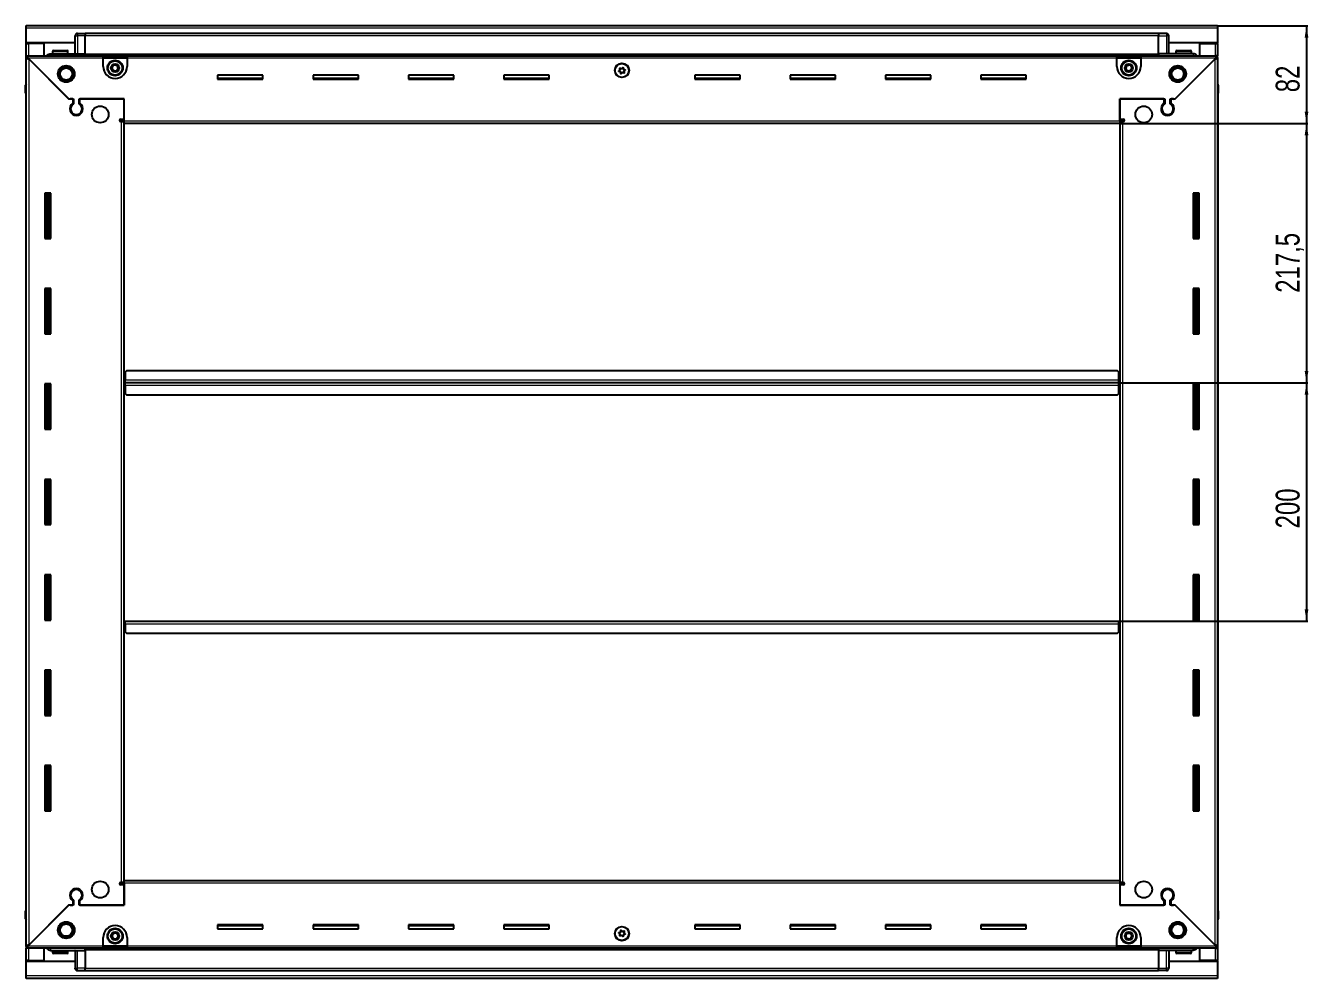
# Model space of a CAD drawing. Header units: millimetres. Extents: x 1415 to 5377, y -788 to 1732.
# Drawn here: x 4301 to 5377, y 777 to 1576 of the extents above; entities that cross this region are included whole.
import ezdxf

# ---------------------------------------------------------------- set-up
doc = ezdxf.new("R2010")
doc.units = ezdxf.units.MM
doc.layers.add('FORMAT', color=7, linetype='Continuous')
doc.styles.add('SLDTEXTSTYLE0', font='TXT', dxfattribs={"width": 0.75})
doc.dimstyles.new('SLDDIMSTYLE0', dxfattribs={"dimtxt": 20, "dimasz": 10, "dimexe": 0, "dimexo": 0.0625, "dimgap": 5, "dimtad": 2, "dimdec": 1, "dimrnd": 1e-09, "dimzin": 12, "dimdsep": 46, "dimtxsty": 'SLDTEXTSTYLE0', "dimsah": 1, "dimcen": 0.09, "dimadec": 0, "dimazin": 3, "dimtfac": 1, "dimtofl": 0, "dimtmove": 0, "dimatfit": 3, "dimfxl": 0, "dimfrac": 2, "dimtolj": 1, "dimtzin": 12, "dimarcsym": 0})

# ---------------------------------------------------------------- blocks, each defined once
blk = doc.blocks.new('_D_6')
at = {"layer": 'FORMAT'}
for p, q in [((5300.9, 1575.8), (5376.4, 1575.8)), ((5375.4, 1575.8), (5375.4, 1493.8)), ((5218.9, 1493.8), (5376.4, 1493.8))]:
    blk.add_line(p, q, dxfattribs=at)
for points in [[(5375.4, 1575.8), (5373.9, 1565.8), (5377, 1565.8)], [(5375.4, 1493.8), (5377, 1503.8), (5373.9, 1503.8)]]:
    blk.add_solid(points, dxfattribs=at)
at = {"layer": 'FORMAT', "insert": (5349.6, 1520), "char_height": 20, "attachment_point": 1, "rotation": 90, "style": 'SLDTEXTSTYLE0'}
blk.add_mtext('82', dxfattribs=at)
blk = doc.blocks.new('_D_7')
at = {"layer": 'FORMAT'}
for p, q in [((5217.9, 1276.3), (5376.4, 1276.3)), ((5375.4, 1276.3), (5375.4, 1076.3)), ((5217.9, 1076.3), (5376.4, 1076.3))]:
    blk.add_line(p, q, dxfattribs=at)
for points in [[(5375.4, 1276.3), (5373.9, 1266.3), (5377, 1266.3)], [(5375.4, 1076.3), (5377, 1086.3), (5373.9, 1086.3)]]:
    blk.add_solid(points, dxfattribs=at)
at = {"layer": 'FORMAT', "insert": (5349.6, 1154.2), "char_height": 20, "attachment_point": 1, "rotation": 90, "style": 'SLDTEXTSTYLE0'}
blk.add_mtext('200', dxfattribs=at)
blk = doc.blocks.new('_D_8')
at = {"layer": 'FORMAT'}
for p, q in [((5218.9, 1493.8), (5376.4, 1493.8)), ((5375.4, 1493.8), (5375.4, 1276.3)), ((5217.9, 1276.3), (5376.4, 1276.3))]:
    blk.add_line(p, q, dxfattribs=at)
for points in [[(5375.4, 1493.8), (5373.9, 1483.8), (5377, 1483.8)], [(5375.4, 1276.3), (5377, 1286.3), (5373.9, 1286.3)]]:
    blk.add_solid(points, dxfattribs=at)
at = {"layer": 'FORMAT', "insert": (5349.6, 1351.8), "char_height": 20, "attachment_point": 1, "rotation": 90, "style": 'SLDTEXTSTYLE0'}
blk.add_mtext('217,5', dxfattribs=at)

msp = doc.modelspace()

# ---------------------------------------------------------------- linework, layer by layer
at = {"color": 7, "linetype": 'Continuous', "lineweight": 25}
for p, q in [((4301.93, 1573.72), (4301.93, 1575.82)), ((4301.93, 1575.82), (5300.93, 1575.82)), ((4301.93, 1561.32), (4301.93, 1573.72)), ((5300.93, 1575.82), (5300.93, 1573.72)), ((5300.93, 1573.72), (5300.93, 1561.32)), ((4342.93, 1561.32), (4301.93, 1561.32)), ((4301.93, 1560.82), (4301.93, 1561.32)), ((4301.93, 1560.82), (4304.03, 1560.82)), ((4301.93, 1550.57), (4301.93, 1560.82)), ((4303.43, 1560.82), (4303.43, 1561.32)), ((4316.93, 1560.82), (4304.03, 1560.82)), ((4316.93, 1550.57), (4316.93, 1560.82)), ((4342.93, 1552.32), (4342.93, 1567.32)), ((4343.61, 1568.82), (4343.61, 1568.82)), ((4344.93, 1569.32), (4351.43, 1569.32)), ((4344.93, 1569.32), (4351.43, 1569.32)), ((4351.43, 1569.32), (4351.43, 1569.32)), ((4351.43, 1569.32), (4351.43, 1569.32)), ((4351.43, 1569.32), (4351.43, 1567.32)), ((5251.43, 1569.17), (4351.43, 1569.17)), ((4351.43, 1552.32), (4351.43, 1567.32)), ((5251.43, 1569.32), (5251.43, 1569.32)), ((5257.93, 1569.32), (5251.43, 1569.32)), ((5257.93, 1569.32), (5251.43, 1569.32)), ((5251.43, 1569.32), (5251.43, 1567.32)), ((5251.43, 1552.32), (5251.43, 1567.32)), ((5259.93, 1567.32), (5259.93, 1567.32)), ((5259.93, 1552.32), (5259.93, 1567.32)), ((5300.93, 1561.32), (5259.93, 1561.32)), ((5285.93, 1550.57), (5285.93, 1560.82)), ((5285.93, 1560.82), (5298.83, 1560.82)), ((5298.83, 1560.82), (5300.93, 1560.82)), ((5299.43, 1560.82), (5299.43, 1561.32)), ((5300.93, 1560.82), (5300.93, 1561.32)), ((5300.93, 1560.82), (5300.93, 1550.57)), ((4301.93, 1549.07), (4301.93, 1550.57)), ((4301.93, 1550.57), (4302.93, 1550.57)), ((4301.93, 1548.57), (4301.93, 1549.07)), ((4301.93, 1549.07), (4302.93, 1549.07)), ((4302.93, 1550.57), (4366.43, 1550.57)), ((4302.93, 1549.07), (4302.93, 1550.57)), ((4322.43, 1552.32), (4351.43, 1552.32)), ((4323.93, 1554.22), (4323.93, 1552.32)), ((4324.73, 1555.02), (4336.13, 1555.02)), ((4336.93, 1552.32), (4336.93, 1554.22)), ((4351.36, 1550.57), (4351.43, 1552.29)), ((4351.43, 1552.32), (4351.43, 1551.82)), ((4351.43, 1551.17), (5251.43, 1551.17)), ((4366.43, 1548.47), (4366.43, 1550.57)), ((4366.43, 1550.57), (4386.43, 1550.57)), ((4366.43, 1549.07), (4386.43, 1549.07)), ((4386.43, 1550.57), (4386.43, 1548.47)), ((4386.43, 1550.57), (5216.43, 1550.57)), ((5216.43, 1548.47), (5216.43, 1550.57)), ((5216.43, 1550.57), (5236.43, 1550.57)), ((5216.43, 1549.07), (5236.43, 1549.07)), ((5236.43, 1550.57), (5236.43, 1548.47)), ((5236.43, 1550.57), (5299.93, 1550.57)), ((5280.43, 1552.32), (5251.43, 1552.32)), ((5251.43, 1552.32), (5251.43, 1551.82)), ((5251.43, 1552.29), (5251.51, 1550.57)), ((5265.93, 1554.22), (5265.93, 1552.32)), ((5266.73, 1555.02), (5278.13, 1555.02)), ((5278.93, 1552.32), (5278.93, 1554.22)), ((5299.93, 1549.07), (5299.93, 1550.57)), ((5299.93, 1550.57), (5300.93, 1550.57)), ((5299.93, 1549.07), (5300.93, 1549.07)), ((5300.93, 1549.07), (5300.93, 1550.57)), ((5300.93, 1549.07), (5300.93, 1548.57)), ((4301.93, 804.07), (4301.93, 1548.57)), ((4303.43, 1548.57), (4301.93, 1548.57)), ((4303.53, 1548.47), (4337.43, 1514.57)), ((4338.13, 1513.87), (4304.03, 1547.97)), ((4366.43, 1541.57), (4366.43, 1548.47)), ((4386.43, 1548.47), (4386.43, 1541.57)), ((5216.43, 1541.57), (5216.43, 1548.47)), ((5236.43, 1548.47), (5236.43, 1541.57)), ((5298.83, 1547.97), (5264.73, 1513.87)), ((5265.43, 1514.57), (5299.33, 1548.47)), ((5299.43, 1548.57), (5300.93, 1548.57)), ((5300.93, 1548.57), (5300.93, 804.07)), ((4500.43, 1534.32), (4462.43, 1534.32)), ((4462.43, 1534.32), (4462.43, 1530.82)), ((4500.43, 1531.57), (4462.43, 1531.57)), ((4462.43, 1530.82), (4500.43, 1530.82)), ((4500.43, 1530.82), (4500.43, 1534.32)), ((4580.43, 1534.32), (4542.43, 1534.32)), ((4542.43, 1534.32), (4542.43, 1530.82)), ((4580.43, 1531.57), (4542.43, 1531.57)), ((4542.43, 1530.82), (4580.43, 1530.82)), ((4580.43, 1530.82), (4580.43, 1534.32)), ((4660.43, 1534.32), (4622.43, 1534.32)), ((4622.43, 1534.32), (4622.43, 1530.82)), ((4660.43, 1531.57), (4622.43, 1531.57)), ((4622.43, 1530.82), (4660.43, 1530.82)), ((4660.43, 1530.82), (4660.43, 1534.32)), ((4740.43, 1534.32), (4702.43, 1534.32)), ((4702.43, 1534.32), (4702.43, 1530.82)), ((4740.43, 1531.57), (4702.43, 1531.57)), ((4702.43, 1530.82), (4740.43, 1530.82)), ((4740.43, 1530.82), (4740.43, 1534.32)), ((4900.43, 1534.32), (4862.43, 1534.32)), ((4862.43, 1534.32), (4862.43, 1530.82)), ((4900.43, 1531.57), (4862.43, 1531.57)), ((4862.43, 1530.82), (4900.43, 1530.82)), ((4900.43, 1530.82), (4900.43, 1534.32)), ((4980.43, 1534.32), (4942.43, 1534.32)), ((4942.43, 1534.32), (4942.43, 1530.82)), ((4980.43, 1531.57), (4942.43, 1531.57)), ((4942.43, 1530.82), (4980.43, 1530.82)), ((4980.43, 1530.82), (4980.43, 1534.32)), ((5060.43, 1534.32), (5022.43, 1534.32)), ((5022.43, 1534.32), (5022.43, 1530.82)), ((5060.43, 1531.57), (5022.43, 1531.57)), ((5022.43, 1530.82), (5060.43, 1530.82)), ((5060.43, 1530.82), (5060.43, 1534.32)), ((5140.43, 1534.32), (5102.43, 1534.32)), ((5102.43, 1534.32), (5102.43, 1530.82)), ((5140.43, 1531.57), (5102.43, 1531.57)), ((5102.43, 1530.82), (5140.43, 1530.82)), ((5140.43, 1530.82), (5140.43, 1534.32)), ((4301.43, 1525.82), (4301.43, 1519.32)), ((4301.43, 1519.32), (4301.43, 1525.82)), ((4301.43, 1519.32), (4301.43, 1519.32)), ((4301.93, 1519.32), (4301.43, 1519.32)), ((4301.58, 1519.32), (4301.58, 833.32)), ((5300.93, 1527.15), (5300.93, 1527.15)), ((5300.93, 1519.32), (5301.43, 1519.32)), ((5301.28, 833.32), (5301.28, 1519.32)), ((5301.43, 1525.82), (5301.43, 1519.32)), ((5301.43, 1519.32), (5301.43, 1525.82)), ((5301.43, 1519.32), (5301.43, 1519.32)), ((5301.43, 1519.32), (5301.43, 1519.32)), ((4337.43, 1514.57), (4341.63, 1514.57)), ((4338.83, 1514.57), (4338.13, 1513.87)), ((4340.93, 1514.57), (4338.83, 1514.57)), ((4340.93, 1514.57), (4340.93, 1510.68)), ((4341.63, 1514.57), (4341.63, 1510.29)), ((4346.23, 1514.57), (4383.93, 1514.57)), ((4346.23, 1510.29), (4346.23, 1514.57)), ((4346.93, 1510.68), (4346.93, 1514.57)), ((4383.93, 1514.57), (4346.93, 1514.57)), ((4383.93, 1497.32), (4383.93, 1514.57)), ((4383.93, 1495.92), (4383.93, 1514.57)), ((5218.93, 1514.57), (5218.93, 1497.32)), ((5255.93, 1514.57), (5218.93, 1514.57)), ((5218.93, 1514.57), (5256.63, 1514.57)), ((5218.93, 1495.92), (5218.93, 1514.57)), ((5255.93, 1514.57), (5255.93, 1510.68)), ((5256.63, 1514.57), (5256.63, 1510.29)), ((5261.23, 1514.57), (5265.43, 1514.57)), ((5261.23, 1510.29), (5261.23, 1514.57)), ((5264.03, 1514.57), (5261.93, 1514.57)), ((5261.93, 1510.68), (5261.93, 1514.57)), ((5264.73, 1513.87), (5264.03, 1514.57)), ((4341.93, 1501.71), (4341.93, 1500.95)), ((4381.08, 1497.32), (4383.93, 1497.32)), ((4381.83, 1495.32), (4381.08, 1495.32)), ((4381.83, 1495.32), (4383.93, 1495.32)), ((4383.93, 1496.32), (4381.93, 1496.32)), ((4381.93, 1496.32), (4381.93, 1495.32)), ((4383.93, 1493.82), (4383.93, 1495.92)), ((5218.93, 1497.32), (5221.78, 1497.32)), ((5220.93, 1496.32), (5218.93, 1496.32)), ((5218.93, 1495.92), (5218.93, 1493.82)), ((5218.93, 1495.32), (5221.03, 1495.32)), ((5220.93, 1495.32), (5220.93, 1496.32)), ((5221.78, 1495.32), (5221.03, 1495.32)), ((5260.93, 1501.71), (5260.93, 1500.95)), ((4383.93, 858.82), (4383.93, 1493.82)), ((5218.93, 1493.82), (4383.93, 1493.82)), ((5218.93, 1493.82), (5218.93, 858.82)), ((4322.43, 1435.32), (4317.43, 1435.32)), ((4317.43, 1435.32), (4317.43, 1397.32)), ((4319.58, 1397.32), (4319.58, 1435.32)), ((4321.37, 1397.32), (4321.37, 1435.32)), ((4321.41, 1397.32), (4321.41, 1435.32)), ((4322.43, 1397.32), (4322.43, 1435.32)), ((5280.43, 1435.32), (5280.43, 1397.32)), ((5285.43, 1435.32), (5280.43, 1435.32)), ((5281.45, 1435.32), (5281.45, 1397.32)), ((5281.49, 1435.32), (5281.49, 1397.32)), ((5283.28, 1435.32), (5283.28, 1397.32)), ((5285.43, 1397.32), (5285.43, 1435.32)), ((4317.43, 1397.32), (4322.43, 1397.32)), ((5280.43, 1397.32), (5285.43, 1397.32)), ((4322.43, 1355.32), (4317.43, 1355.32)), ((4317.43, 1355.32), (4317.43, 1317.32)), ((4319.58, 1317.32), (4319.58, 1355.32)), ((4321.37, 1317.32), (4321.37, 1355.32)), ((4321.41, 1317.32), (4321.41, 1355.32)), ((4322.43, 1317.32), (4322.43, 1355.32)), ((5280.43, 1355.32), (5280.43, 1317.32)), ((5285.43, 1355.32), (5280.43, 1355.32)), ((5281.45, 1355.32), (5281.45, 1317.32)), ((5281.49, 1355.32), (5281.49, 1317.32)), ((5283.28, 1355.32), (5283.28, 1317.32)), ((5285.43, 1317.32), (5285.43, 1355.32)), ((4317.43, 1317.32), (4322.43, 1317.32)), ((5280.43, 1317.32), (5285.43, 1317.32)), ((4385.93, 1286.32), (4384.93, 1285.32)), ((4384.93, 1285.32), (4384.93, 1278.42)), ((5216.93, 1286.32), (4385.93, 1286.32)), ((5217.93, 1285.32), (5216.93, 1286.32)), ((5217.93, 1278.42), (5217.93, 1285.32)), ((4322.43, 1275.32), (4317.43, 1275.32)), ((4317.43, 1275.32), (4317.43, 1237.32)), ((4319.58, 1237.32), (4319.58, 1275.32)), ((4321.37, 1237.32), (4321.37, 1275.32)), ((4321.41, 1237.32), (4321.41, 1275.32)), ((4322.43, 1237.32), (4322.43, 1275.32)), ((4384.68, 1276.32), (4383.93, 1276.32)), ((4384.93, 1279.17), (4384.68, 1279.17)), ((4384.68, 1279.17), (4384.68, 1276.32)), ((4384.68, 1276.32), (4384.68, 1273.47)), ((4384.68, 1273.47), (4384.93, 1273.47)), ((4384.93, 1276.32), (4384.93, 1278.42)), ((4384.93, 1274.22), (4384.93, 1276.32)), ((5217.93, 1276.32), (4384.93, 1276.32)), ((4384.93, 1274.22), (4384.93, 1267.32)), ((5218.18, 1279.17), (5217.93, 1279.17)), ((5217.93, 1278.42), (5217.93, 1276.32)), ((5217.93, 1276.32), (5217.93, 1274.22)), ((5217.93, 1267.32), (5217.93, 1274.22)), ((5217.93, 1273.47), (5218.18, 1273.47)), ((5218.18, 1276.32), (5218.18, 1279.17)), ((5218.18, 1273.47), (5218.18, 1276.32)), ((5218.93, 1276.32), (5218.18, 1276.32)), ((5280.43, 1275.32), (5280.43, 1237.32)), ((5285.43, 1275.32), (5280.43, 1275.32)), ((5281.45, 1275.32), (5281.45, 1237.32)), ((5281.49, 1275.32), (5281.49, 1237.32)), ((5283.28, 1275.32), (5283.28, 1237.32)), ((5285.43, 1237.32), (5285.43, 1275.32)), ((4384.93, 1267.32), (4385.93, 1266.32)), ((4385.93, 1266.32), (5216.93, 1266.32)), ((5216.93, 1266.32), (5217.93, 1267.32)), ((4317.43, 1237.32), (4322.43, 1237.32)), ((5280.43, 1237.32), (5285.43, 1237.32)), ((4322.43, 1195.32), (4317.43, 1195.32)), ((4317.43, 1195.32), (4317.43, 1157.32)), ((4319.58, 1157.32), (4319.58, 1195.32)), ((4321.37, 1157.32), (4321.37, 1195.32)), ((4321.41, 1157.32), (4321.41, 1195.32)), ((4322.43, 1157.32), (4322.43, 1195.32)), ((5280.43, 1195.32), (5280.43, 1157.32)), ((5285.43, 1195.32), (5280.43, 1195.32)), ((5281.45, 1195.32), (5281.45, 1157.32)), ((5281.49, 1195.32), (5281.49, 1157.32)), ((5283.28, 1195.32), (5283.28, 1157.32)), ((5285.43, 1157.32), (5285.43, 1195.32)), ((4317.43, 1157.32), (4322.43, 1157.32)), ((5280.43, 1157.32), (5285.43, 1157.32)), ((4322.43, 1115.32), (4317.43, 1115.32)), ((4317.43, 1115.32), (4317.43, 1077.32)), ((4319.58, 1077.32), (4319.58, 1115.32)), ((4321.37, 1077.32), (4321.37, 1115.32)), ((4321.41, 1077.32), (4321.41, 1115.32)), ((4322.43, 1077.32), (4322.43, 1115.32)), ((5280.43, 1115.32), (5280.43, 1077.32)), ((5285.43, 1115.32), (5280.43, 1115.32)), ((5281.45, 1115.32), (5281.45, 1077.32)), ((5281.49, 1115.32), (5281.49, 1077.32)), ((5283.28, 1115.32), (5283.28, 1077.32)), ((5285.43, 1077.32), (5285.43, 1115.32)), ((4317.43, 1077.32), (4322.43, 1077.32)), ((4383.93, 1076.32), (4384.68, 1076.32)), ((4384.68, 1076.32), (4384.68, 1073.47)), ((4384.93, 1074.22), (4384.93, 1076.32)), ((4384.93, 1076.32), (5217.93, 1076.32)), ((5217.93, 1076.32), (5217.93, 1074.22)), ((5218.18, 1073.47), (5218.18, 1076.32)), ((5218.18, 1076.32), (5218.93, 1076.32)), ((5280.43, 1077.32), (5285.43, 1077.32)), ((4384.68, 1073.47), (4384.93, 1073.47)), ((4384.93, 1074.22), (4384.93, 1067.32)), ((4384.93, 1067.32), (4385.93, 1066.32)), ((4385.93, 1066.32), (5216.93, 1066.32)), ((5216.93, 1066.32), (5217.93, 1067.32)), ((5217.93, 1067.32), (5217.93, 1074.22)), ((5217.93, 1073.47), (5218.18, 1073.47)), ((4322.43, 1035.32), (4317.43, 1035.32)), ((4317.43, 1035.32), (4317.43, 997.32)), ((4319.58, 997.32), (4319.58, 1035.32)), ((4321.37, 997.32), (4321.37, 1035.32)), ((4321.41, 997.32), (4321.41, 1035.32)), ((4322.43, 997.32), (4322.43, 1035.32)), ((5280.43, 1035.32), (5280.43, 997.32)), ((5285.43, 1035.32), (5280.43, 1035.32)), ((5281.45, 1035.32), (5281.45, 997.32)), ((5281.49, 1035.32), (5281.49, 997.32)), ((5283.28, 1035.32), (5283.28, 997.32)), ((5285.43, 997.32), (5285.43, 1035.32)), ((4317.43, 997.32), (4322.43, 997.32)), ((5280.43, 997.32), (5285.43, 997.32)), ((4322.43, 955.32), (4317.43, 955.32)), ((4317.43, 955.32), (4317.43, 917.32)), ((4319.58, 917.32), (4319.58, 955.32)), ((4321.37, 917.32), (4321.37, 955.32)), ((4321.41, 917.32), (4321.41, 955.32)), ((4322.43, 917.32), (4322.43, 955.32)), ((5280.43, 955.32), (5280.43, 917.32)), ((5285.43, 955.32), (5280.43, 955.32)), ((5281.45, 955.32), (5281.45, 917.32)), ((5281.49, 955.32), (5281.49, 917.32)), ((5283.28, 955.32), (5283.28, 917.32)), ((5285.43, 917.32), (5285.43, 955.32)), ((4317.43, 917.32), (4322.43, 917.32)), ((5280.43, 917.32), (5285.43, 917.32)), ((4341.93, 851.7), (4341.93, 850.94)), ((4381.08, 857.32), (4381.83, 857.32)), ((4383.93, 855.32), (4381.08, 855.32)), ((4383.93, 857.32), (4381.83, 857.32)), ((4381.93, 857.32), (4381.93, 856.32)), ((4381.93, 856.32), (4383.93, 856.32)), ((4383.93, 856.72), (4383.93, 858.82)), ((4383.93, 858.82), (5218.93, 858.82)), ((4383.93, 856.72), (4383.93, 838.07)), ((4383.93, 838.07), (4383.93, 855.32)), ((5218.93, 858.82), (5218.93, 856.72)), ((5221.03, 857.32), (5218.93, 857.32)), ((5218.93, 856.72), (5218.93, 838.07)), ((5218.93, 856.32), (5220.93, 856.32)), ((5218.93, 855.32), (5218.93, 838.07)), ((5221.78, 855.32), (5218.93, 855.32)), ((5220.93, 856.32), (5220.93, 857.32)), ((5221.03, 857.32), (5221.78, 857.32)), ((5260.93, 851.7), (5260.93, 850.94)), ((4340.93, 841.96), (4340.93, 838.07)), ((4341.63, 842.36), (4341.63, 838.07)), ((4346.23, 838.07), (4346.23, 842.36)), ((4346.93, 838.07), (4346.93, 841.96)), ((5255.93, 841.96), (5255.93, 838.07)), ((5256.63, 842.36), (5256.63, 838.07)), ((5261.23, 838.07), (5261.23, 842.36)), ((5261.93, 838.07), (5261.93, 841.96)), ((4301.43, 826.82), (4301.43, 833.32)), ((4301.43, 833.32), (4301.43, 833.32)), ((4301.43, 833.32), (4301.43, 833.32)), ((4301.43, 833.32), (4301.43, 826.82)), ((4301.93, 833.32), (4301.43, 833.32)), ((4337.43, 838.07), (4303.53, 804.17)), ((4304.03, 804.67), (4338.13, 838.77)), ((4341.63, 838.07), (4337.43, 838.07)), ((4338.13, 838.77), (4338.83, 838.07)), ((4338.83, 838.07), (4340.93, 838.07)), ((4383.93, 838.07), (4346.23, 838.07)), ((4346.93, 838.07), (4383.93, 838.07)), ((5218.93, 838.07), (5255.93, 838.07)), ((5256.63, 838.07), (5218.93, 838.07)), ((5265.43, 838.07), (5261.23, 838.07)), ((5261.93, 838.07), (5264.03, 838.07)), ((5264.03, 838.07), (5264.73, 838.77)), ((5264.73, 838.77), (5298.83, 804.67)), ((5299.33, 804.17), (5265.43, 838.07)), ((5300.93, 833.32), (5301.43, 833.32)), ((5301.43, 833.32), (5301.43, 833.32)), ((5301.43, 826.82), (5301.43, 833.32)), ((5301.43, 833.32), (5301.43, 826.82)), ((4301.93, 825.5), (4301.93, 825.5)), ((4500.43, 821.82), (4462.43, 821.82)), ((4462.43, 821.82), (4462.43, 818.32)), ((4462.43, 821.07), (4500.43, 821.07)), ((4462.43, 818.32), (4500.43, 818.32)), ((4500.43, 818.32), (4500.43, 821.82)), ((4580.43, 821.82), (4542.43, 821.82)), ((4542.43, 821.82), (4542.43, 818.32)), ((4542.43, 821.07), (4580.43, 821.07)), ((4542.43, 818.32), (4580.43, 818.32)), ((4580.43, 818.32), (4580.43, 821.82)), ((4660.43, 821.82), (4622.43, 821.82)), ((4622.43, 821.82), (4622.43, 818.32)), ((4622.43, 821.07), (4660.43, 821.07)), ((4622.43, 818.32), (4660.43, 818.32)), ((4660.43, 818.32), (4660.43, 821.82)), ((4740.43, 821.82), (4702.43, 821.82)), ((4702.43, 821.82), (4702.43, 818.32)), ((4702.43, 821.07), (4740.43, 821.07)), ((4702.43, 818.32), (4740.43, 818.32)), ((4740.43, 818.32), (4740.43, 821.82)), ((4900.43, 821.82), (4862.43, 821.82)), ((4862.43, 821.82), (4862.43, 818.32)), ((4862.43, 821.07), (4900.43, 821.07)), ((4862.43, 818.32), (4900.43, 818.32)), ((4900.43, 818.32), (4900.43, 821.82)), ((4980.43, 821.82), (4942.43, 821.82)), ((4942.43, 821.82), (4942.43, 818.32)), ((4942.43, 821.07), (4980.43, 821.07)), ((4942.43, 818.32), (4980.43, 818.32)), ((4980.43, 818.32), (4980.43, 821.82)), ((5060.43, 821.82), (5022.43, 821.82)), ((5022.43, 821.82), (5022.43, 818.32)), ((5022.43, 821.07), (5060.43, 821.07)), ((5022.43, 818.32), (5060.43, 818.32)), ((5060.43, 818.32), (5060.43, 821.82)), ((5140.43, 821.82), (5102.43, 821.82)), ((5102.43, 821.82), (5102.43, 818.32)), ((5102.43, 821.07), (5140.43, 821.07)), ((5102.43, 818.32), (5140.43, 818.32)), ((5140.43, 818.32), (5140.43, 821.82)), ((4366.43, 804.17), (4366.43, 811.07)), ((4386.43, 811.07), (4386.43, 804.17)), ((5216.43, 804.17), (5216.43, 811.07)), ((5236.43, 811.07), (5236.43, 804.17)), ((4301.93, 803.57), (4301.93, 804.07)), ((4303.43, 804.07), (4301.93, 804.07)), ((4301.93, 803.57), (4301.93, 802.07)), ((4302.93, 803.57), (4301.93, 803.57)), ((4301.93, 791.82), (4301.93, 802.07)), ((4302.93, 802.07), (4301.93, 802.07)), ((4302.93, 803.57), (4302.93, 802.07)), ((4366.43, 802.07), (4302.93, 802.07)), ((4316.93, 791.82), (4316.93, 802.07)), ((4322.43, 800.32), (4351.43, 800.32)), ((4323.93, 800.32), (4323.93, 798.42)), ((4328.51, 797.62), (4324.73, 797.62)), ((4336.13, 797.62), (4328.51, 797.62)), ((4336.93, 798.42), (4336.93, 800.32)), ((4342.93, 800.32), (4342.93, 785.32)), ((4351.43, 800.36), (4351.36, 802.07)), ((5251.43, 801.47), (4351.43, 801.47)), ((4351.43, 800.32), (4351.43, 800.82)), ((4351.43, 800.32), (4351.43, 785.32)), ((4366.43, 802.07), (4366.43, 804.17)), ((4386.43, 803.57), (4366.43, 803.57)), ((4386.43, 802.07), (4366.43, 802.07)), ((4386.43, 804.17), (4386.43, 802.07)), ((5216.43, 802.07), (4386.43, 802.07)), ((5216.43, 802.07), (5216.43, 804.17)), ((5236.43, 803.57), (5216.43, 803.57)), ((5236.43, 802.07), (5216.43, 802.07)), ((5236.43, 804.17), (5236.43, 802.07)), ((5299.93, 802.07), (5236.43, 802.07)), ((5251.51, 802.07), (5251.43, 800.36)), ((5251.43, 800.32), (5251.43, 800.82)), ((5280.43, 800.32), (5251.43, 800.32)), ((5251.43, 800.32), (5251.43, 785.32)), ((5259.93, 800.32), (5259.93, 785.32)), ((5265.93, 800.32), (5265.93, 798.42)), ((5273.72, 797.62), (5266.73, 797.62)), ((5278.13, 797.62), (5273.72, 797.62)), ((5278.93, 798.42), (5278.93, 800.32)), ((5285.93, 791.82), (5285.93, 802.07)), ((5299.43, 804.07), (5300.93, 804.07)), ((5299.93, 803.57), (5299.93, 802.07)), ((5300.93, 803.57), (5299.93, 803.57)), ((5300.93, 802.07), (5299.93, 802.07)), ((5300.93, 804.07), (5300.93, 803.57)), ((5300.93, 803.57), (5300.93, 802.07)), ((5300.93, 802.07), (5300.93, 791.82)), ((4304.03, 791.82), (4301.93, 791.82)), ((4301.93, 791.32), (4301.93, 791.82)), ((4301.93, 778.92), (4301.93, 791.32)), ((4301.93, 791.32), (4342.93, 791.32)), ((4303.43, 791.32), (4303.43, 791.82)), ((4304.03, 791.82), (4316.93, 791.82)), ((4342.93, 785.32), (4342.93, 785.32)), ((4351.43, 783.32), (4351.43, 785.32)), ((5251.43, 783.32), (5251.43, 785.32)), ((5259.93, 791.32), (5300.93, 791.32)), ((5298.83, 791.82), (5285.93, 791.82)), ((5300.93, 791.82), (5298.83, 791.82)), ((5299.43, 791.32), (5299.43, 791.82)), ((5300.93, 791.32), (5300.93, 791.82)), ((5300.93, 791.32), (5300.93, 778.92)), ((4301.93, 776.82), (4301.93, 778.92)), ((5300.93, 776.82), (4301.93, 776.82)), ((4344.93, 783.32), (4351.43, 783.32)), ((4344.93, 783.32), (4351.43, 783.32)), ((4351.43, 783.47), (5251.43, 783.47)), ((4351.43, 783.32), (4351.43, 783.32)), ((5257.93, 783.32), (5251.43, 783.32)), ((5251.43, 783.32), (5251.43, 783.32)), ((5251.43, 783.32), (5251.43, 783.32)), ((5257.93, 783.32), (5251.43, 783.32)), ((5259.25, 783.82), (5259.25, 783.82)), ((5300.93, 778.92), (5300.93, 776.82))]:
    msp.add_line(p, q, dxfattribs=at)
at = {"color": 8, "linetype": 'Continuous', "lineweight": 18}
for p, q in [((5300.93, 1573.72), (4301.93, 1573.72)), ((4304.03, 1560.82), (4304.03, 1561.32)), ((4304.03, 1550.57), (4304.03, 1560.82)), ((4342.93, 1567.32), (4344.93, 1567.32)), ((4344.93, 1569.32), (4344.93, 1567.32)), ((4344.93, 1567.32), (4344.93, 1552.32)), ((4351.43, 1567.32), (4344.93, 1567.32)), ((5251.43, 1567.17), (4351.43, 1567.17)), ((5251.43, 1567.32), (5257.93, 1567.32)), ((5257.93, 1569.32), (5257.93, 1567.32)), ((5259.93, 1567.32), (5257.93, 1567.32)), ((5257.93, 1567.32), (5257.93, 1552.32)), ((5298.83, 1561.32), (5298.83, 1560.82)), ((5298.83, 1560.82), (5298.83, 1550.57)), ((4323.93, 1554.22), (4336.93, 1554.22)), ((5251.43, 1551.82), (4351.43, 1551.82)), ((5251.43, 1550.59), (4351.43, 1550.59)), ((5265.93, 1554.22), (5278.93, 1554.22)), ((4366.43, 1548.47), (4303.53, 1548.47)), ((4304.03, 1547.97), (4304.03, 804.67)), ((4366.43, 1548.47), (4386.43, 1548.47)), ((5216.43, 1548.47), (4386.43, 1548.47)), ((5216.43, 1548.47), (5236.43, 1548.47)), ((5299.33, 1548.47), (5236.43, 1548.47)), ((5298.83, 804.67), (5298.83, 1547.97)), ((4301.93, 1525.82), (4301.43, 1525.82)), ((5300.93, 1525.82), (5301.43, 1525.82)), ((4381.83, 857.32), (4381.83, 1495.32)), ((4383.93, 1495.92), (5218.93, 1495.92)), ((5221.03, 1495.32), (5221.03, 857.32)), ((4318.93, 1435.32), (4318.93, 1397.32)), ((4320.17, 1435.32), (4320.17, 1397.32)), ((5282.69, 1397.32), (5282.69, 1435.32)), ((5283.93, 1397.32), (5283.93, 1435.32)), ((4318.93, 1355.32), (4318.93, 1317.32)), ((4320.17, 1355.32), (4320.17, 1317.32)), ((5282.69, 1317.32), (5282.69, 1355.32)), ((5283.93, 1317.32), (5283.93, 1355.32)), ((4318.93, 1275.32), (4318.93, 1237.32)), ((4320.17, 1275.32), (4320.17, 1237.32)), ((5217.93, 1278.42), (4384.93, 1278.42)), ((4384.93, 1274.22), (5217.93, 1274.22)), ((5282.69, 1237.32), (5282.69, 1275.32)), ((5283.93, 1237.32), (5283.93, 1275.32)), ((4318.93, 1195.32), (4318.93, 1157.32)), ((4320.17, 1195.32), (4320.17, 1157.32)), ((5282.69, 1157.32), (5282.69, 1195.32)), ((5283.93, 1157.32), (5283.93, 1195.32)), ((4318.93, 1115.32), (4318.93, 1077.32)), ((4320.17, 1115.32), (4320.17, 1077.32)), ((5282.69, 1077.32), (5282.69, 1115.32)), ((5283.93, 1077.32), (5283.93, 1115.32)), ((4384.93, 1074.22), (5217.93, 1074.22)), ((4318.93, 1035.32), (4318.93, 997.32)), ((4320.17, 1035.32), (4320.17, 997.32)), ((5282.69, 997.32), (5282.69, 1035.32)), ((5283.93, 997.32), (5283.93, 1035.32)), ((4318.93, 955.32), (4318.93, 917.32)), ((4320.17, 955.32), (4320.17, 917.32)), ((5282.69, 917.32), (5282.69, 955.32)), ((5283.93, 917.32), (5283.93, 955.32)), ((5218.93, 856.72), (4383.93, 856.72)), ((4301.93, 826.82), (4301.43, 826.82)), ((5300.93, 826.82), (5301.43, 826.82)), ((4303.53, 804.17), (4366.43, 804.17)), ((4304.03, 791.82), (4304.03, 802.07)), ((4328.24, 798.42), (4323.93, 798.42)), ((4336.93, 798.42), (4328.24, 798.42)), ((4344.93, 785.32), (4344.93, 800.32)), ((4351.43, 802.06), (5251.43, 802.06)), ((4351.43, 800.82), (5251.43, 800.82)), ((4386.43, 804.17), (4366.43, 804.17)), ((4386.43, 804.17), (5216.43, 804.17)), ((5236.43, 804.17), (5216.43, 804.17)), ((5236.43, 804.17), (5299.33, 804.17)), ((5257.93, 785.32), (5257.93, 800.32)), ((5273.9, 798.42), (5265.93, 798.42)), ((5278.93, 798.42), (5273.9, 798.42)), ((5298.83, 802.07), (5298.83, 791.82)), ((4304.03, 791.32), (4304.03, 791.82)), ((4342.93, 785.32), (4344.93, 785.32)), ((4344.93, 783.32), (4344.93, 785.32)), ((4351.43, 785.32), (4344.93, 785.32)), ((4351.43, 785.47), (5251.43, 785.47)), ((5251.43, 785.32), (5257.93, 785.32)), ((5259.93, 785.32), (5257.93, 785.32)), ((5257.93, 783.32), (5257.93, 785.32)), ((5298.83, 791.82), (5298.83, 791.32)), ((5300.93, 778.92), (4301.93, 778.92))]:
    msp.add_line(p, q, dxfattribs=at)
at = {"color": 7, "linetype": 'Continuous', "lineweight": 25, "flags": 128}
msp.add_lwpolyline([(4343.08, 784.57), (4342.97, 784.93), (4342.93, 785.32)], dxfattribs=at)
at = {"color": 7, "linetype": 'Continuous', "lineweight": 25}
for centre, radius in [((4335.43, 1535.32), 7), ((4335.43, 1535.32), 6.03), ((4335.43, 1535.32), 5.1), ((4376.43, 1540.32), 6.5), ((4376.43, 1540.32), 3.46), ((4801.43, 1538.32), 6), ((4801.43, 1538.17), 5.79), ((4801.43, 1538.17), 1.85), ((5226.43, 1540.32), 6.5), ((5226.43, 1540.32), 3.46), ((5267.43, 1535.32), 7), ((5267.43, 1535.32), 6.03), ((5267.43, 1535.32), 5.1), ((4363.93, 1501.32), 7), ((5238.93, 1501.32), 7), ((4363.93, 851.32), 7), ((5238.93, 851.32), 7), ((4335.43, 817.32), 7), ((4335.43, 817.32), 6.03), ((4335.43, 817.32), 5.1), ((4376.43, 812.32), 6.5), ((4801.43, 814.32), 6), ((4801.43, 814.47), 5.78), ((5226.43, 812.32), 6.5), ((5267.43, 817.32), 7), ((5267.43, 817.32), 6.03), ((5267.43, 817.32), 5.1), ((4376.43, 812.32), 3.46), ((4801.43, 814.47), 1.85), ((5226.43, 812.32), 3.46)]:
    msp.add_circle(centre, radius, dxfattribs=at)
at = {"color": 8, "linetype": 'Continuous', "lineweight": 18}
for centre in [(4376.43, 1540.32), (5226.43, 1540.32), (4376.43, 812.32), (5226.43, 812.32)]:
    msp.add_circle(centre, 5.7, dxfattribs=at)
at = {"color": 7, "linetype": 'Continuous', "lineweight": 25}
for centre, radius, start, end in [((4344.93, 1567.32), 2, 90, 180), ((5257.93, 1567.32), 2, 0, 90), ((4324.73, 1554.22), 0.8, 90, 180), ((4336.13, 1554.22), 0.8, 0, 90), ((4342.73, 1552.52), 0.2, 270, 0), ((5260.13, 1552.52), 0.2, 180, 270), ((5266.73, 1554.22), 0.8, 90, 180), ((5278.13, 1554.22), 0.8, 0, 90), ((4376.43, 1541.57), 10, 180, 270), ((4376.43, 1540.32), 2.5, 134.01559, 194.01559), ((4376.43, 1540.32), 2.5, 194.01559, 254.01559), ((4376.43, 1540.32), 2.5, 74.01559, 134.01559), ((4376.43, 1540.32), 2.5, 254.01559, 314.01559), ((4376.43, 1541.57), 10, 270, 0), ((4376.43, 1540.32), 2.5, 14.01559, 74.01559), ((4376.43, 1540.32), 2.5, 314.01559, 14.01559), ((5226.43, 1541.57), 10, 180, 270), ((5226.43, 1540.32), 2.5, 160.11158, 220.11158), ((5226.43, 1540.32), 2.5, 100.11158, 160.11158), ((5226.43, 1540.32), 2.5, 220.11158, 280.11158), ((5226.43, 1540.32), 2.5, 40.11158, 100.11158), ((5226.43, 1541.57), 10, 270, 0), ((5226.43, 1540.32), 2.5, 280.11158, 340.11158), ((5226.43, 1540.32), 2.5, 340.11158, 40.11158), ((4303.43, 1525.82), 2, 138.57492, 180), ((4303.43, 1525.82), 2, 138.59038, 180), ((5299.43, 1525.82), 2, 33.94202, 41.40962), ((5299.43, 1525.82), 2, 0, 41.39416), ((5299.43, 1525.82), 2, 0, 18.58003), ((4343.93, 1506.07), 5.5, 123.05573, 56.94427), ((4343.93, 1506.07), 4.8, 118.63099, 61.36901), ((5258.93, 1506.07), 5.5, 123.05573, 56.94427), ((5258.93, 1506.07), 4.8, 118.63099, 61.36901), ((4381.08, 1496.32), 1, 90, 270), ((5221.78, 1496.32), 1, 270, 90), ((4343.93, 846.57), 5.5, 303.05573, 236.94427), ((4343.93, 846.57), 4.8, 298.63099, 241.36901), ((4381.08, 856.32), 1, 90, 270), ((5221.78, 856.32), 1, 270, 90), ((5258.93, 846.57), 5.5, 303.05573, 236.94427), ((5258.93, 846.57), 4.8, 298.63099, 241.36901), ((4303.43, 826.82), 2, 180, 199.56674), ((4303.43, 826.82), 2, 180, 221.40962), ((4303.43, 826.82), 2, 213.78451, 221.40962), ((4376.43, 811.07), 10, 90, 180), ((4376.43, 811.07), 10, 0, 90), ((5226.43, 811.07), 10, 90, 180), ((5226.43, 811.07), 10, 0, 90), ((5299.43, 826.82), 2, 318.59038, 0), ((4376.43, 812.32), 2.5, 127.47401, 187.47401), ((4376.43, 812.32), 2.5, 187.47401, 247.47401), ((4376.43, 812.32), 2.5, 67.47401, 127.47401), ((4376.43, 812.32), 2.5, 247.47401, 307.47401), ((4376.43, 812.32), 2.5, 7.47401, 67.47401), ((4376.43, 812.32), 2.5, 307.47401, 7.47401), ((5226.43, 812.32), 2.5, 147.04236, 207.04236), ((5226.43, 812.32), 2.5, 207.04236, 267.04236), ((5226.43, 812.32), 2.5, 87.04236, 147.04236), ((5226.43, 812.32), 2.5, 267.04236, 327.04236), ((5226.43, 812.32), 2.5, 27.04236, 87.04236), ((5226.43, 812.32), 2.5, 327.04236, 27.04236), ((4324.73, 798.42), 0.8, 180, 270), ((4336.13, 798.42), 0.8, 270, 0), ((4342.73, 800.12), 0.2, 0, 90), ((5260.13, 800.12), 0.2, 90, 180), ((5266.73, 798.42), 0.8, 180, 270), ((5278.13, 798.42), 0.8, 270, 0), ((4344.93, 785.32), 2, 180, 270), ((5257.93, 785.32), 2, 270, 0), ((5257.93, 785.32), 2, 270, 311.40962)]:
    msp.add_arc(centre, radius, start, end, dxfattribs=at)
for points, knots in [([(4303.53, 1548.47), (4303.48, 1548.73), (4303.39, 1549.22), (4303.26, 1549.86), (4303.13, 1550.33), (4303.02, 1550.55), (4302.95, 1550.57), (4302.93, 1550.57)], [0, 0, 0, 0, 0.2302553, 0.4485219, 0.6667858, 0.8850496, 1, 1, 1, 1]), ([(4319.22, 1550.57), (4319.34, 1550.77), (4319.72, 1551.42), (4320.88, 1552.13), (4321.91, 1552.26), (4322.43, 1552.32)], [0, 0, 0, 0, 0.1822499, 0.5911249, 1, 1, 1, 1]), ([(4351.43, 1552.32), (4351.43, 1552.29), (4351.43, 1552.21), (4351.43, 1551.59), (4351.43, 1551.01), (4351.43, 1550.62), (4351.43, 1550.59)], [0, 0, 0, 0, 0.3242788, 0.6485576, 0.9728365, 1, 1, 1, 1]), ([(5251.43, 1552.32), (5251.43, 1552.29), (5251.43, 1552.21), (5251.43, 1551.59), (5251.43, 1551.01), (5251.43, 1550.62), (5251.43, 1550.59)], [0, 0, 0, 0, 0.3242788, 0.6485576, 0.9728365, 1, 1, 1, 1]), ([(5283.65, 1550.57), (5283.53, 1550.77), (5283.14, 1551.42), (5281.98, 1552.13), (5280.95, 1552.26), (5280.43, 1552.32)], [0, 0, 0, 0, 0.1822499, 0.5911249, 1, 1, 1, 1]), ([(5299.93, 1550.57), (5299.88, 1550.55), (5299.79, 1550.49), (5299.66, 1550.1), (5299.53, 1549.54), (5299.42, 1548.96), (5299.35, 1548.6), (5299.33, 1548.47)], [0, 0, 0, 0, 0.2302553, 0.4485219, 0.6667858, 0.8850496, 1, 1, 1, 1]), ([(4301.93, 1548.57), (4301.96, 1548.53), (4302.01, 1548.44), (4302.4, 1548.3), (4302.96, 1548.17), (4303.54, 1548.06), (4303.9, 1548), (4304.03, 1547.97)], [0, 0, 0, 0, 0.2302553, 0.4485219, 0.6667858, 0.8850496, 1, 1, 1, 1]), ([(4373.66, 1541.12), (4374.03, 1541.48), (4374.72, 1542.15), (4375.41, 1542.81), (4375.73, 1543.12)], [0, 0, 0, 0, 0.53468586, 1, 1, 1, 1]), ([(4374.35, 1538.32), (4374.27, 1538.65), (4374.07, 1539.45), (4373.83, 1540.42), (4373.69, 1541), (4373.66, 1541.12)], [0, 0, 0, 0, 0.36290056, 0.86687533, 1, 1, 1, 1]), ([(4377.13, 1537.52), (4376.63, 1537.66), (4375.71, 1537.93), (4374.78, 1538.19), (4374.35, 1538.32)], [0, 0, 0, 0, 0.5346859, 1, 1, 1, 1]), ([(4375.73, 1543.12), (4376.23, 1542.98), (4377.15, 1542.72), (4378.08, 1542.45), (4378.51, 1542.33)], [0, 0, 0, 0, 0.5346859, 1, 1, 1, 1]), ([(4379.21, 1539.53), (4378.83, 1539.17), (4378.14, 1538.5), (4377.45, 1537.83), (4377.13, 1537.52)], [0, 0, 0, 0, 0.5346859, 1, 1, 1, 1]), ([(4378.51, 1542.33), (4378.54, 1542.21), (4378.68, 1541.63), (4378.92, 1540.66), (4379.12, 1539.86), (4379.21, 1539.53)], [0, 0, 0, 0, 0.1331247, 0.6370994, 1, 1, 1, 1]), ([(4799.55, 1540.24), (4799.54, 1540.23), (4799.52, 1540.21), (4799.51, 1540.15), (4799.52, 1540.01), (4799.62, 1539.64), (4799.76, 1539.11), (4799.59, 1538.5), (4799.23, 1538.13), (4798.93, 1537.88), (4798.75, 1537.72), (4798.7, 1537.64), (4798.69, 1537.6), (4798.7, 1537.57), (4798.71, 1537.54), (4798.77, 1537.49), (4799.01, 1537.39), (4799.48, 1537.29), (4800.12, 1536.98), (4800.37, 1536.31), (4800.43, 1535.84), (4800.5, 1535.58), (4800.54, 1535.53), (4800.57, 1535.51), (4800.6, 1535.5), (4800.64, 1535.51), (4800.68, 1535.52), (4800.75, 1535.57), (4800.91, 1535.72), (4801.18, 1535.99), (4801.59, 1536.31), (4802.21, 1536.42), (4802.72, 1536.23), (4803.09, 1536.1), (4803.23, 1536.07), (4803.29, 1536.09), (4803.32, 1536.1), (4803.34, 1536.13), (4803.35, 1536.19), (4803.34, 1536.34), (4803.24, 1536.71), (4803.1, 1537.23), (4803.27, 1537.84), (4803.63, 1538.21), (4803.93, 1538.46), (4804.11, 1538.63), (4804.16, 1538.71), (4804.17, 1538.75), (4804.17, 1538.78), (4804.15, 1538.81), (4804.1, 1538.85), (4803.85, 1538.95), (4803.38, 1539.06), (4802.74, 1539.37), (4802.49, 1540.03), (4802.43, 1540.51), (4802.36, 1540.76), (4802.32, 1540.82), (4802.29, 1540.84), (4802.26, 1540.85), (4802.23, 1540.84), (4802.19, 1540.82), (4802.12, 1540.78), (4801.95, 1540.63), (4801.68, 1540.36), (4801.27, 1540.04), (4800.65, 1539.93), (4800.14, 1540.11), (4799.77, 1540.25), (4799.63, 1540.27), (4799.57, 1540.26), (4799.55, 1540.25), (4799.55, 1540.24)], [0, 0, 0, 0, 0.0020087, 0.00442, 0.0093647, 0.0255282, 0.0677053, 0.0957862, 0.1246456, 0.1503415, 0.1605194, 0.1633943, 0.1656965, 0.1672448, 0.1688741, 0.1707699, 0.1786058, 0.2119941, 0.2499945, 0.2879948, 0.3213831, 0.329219, 0.3311148, 0.3327441, 0.3342924, 0.3362166, 0.3385353, 0.3413178, 0.349662, 0.3753578, 0.4042173, 0.4322982, 0.4744753, 0.4906388, 0.4966691, 0.49844, 0.5, 0.5020087, 0.50442, 0.5093647, 0.5255282, 0.5677053, 0.5957862, 0.6246456, 0.6503415, 0.6605194, 0.6633943, 0.6656965, 0.6672448, 0.6688741, 0.6707699, 0.6786058, 0.7119941, 0.7499945, 0.7879948, 0.8213831, 0.829219, 0.8311148, 0.8327441, 0.8342924, 0.8362166, 0.8385353, 0.8413178, 0.849662, 0.8753578, 0.9042173, 0.9322982, 0.9744753, 0.9906388, 0.9966691, 0.99844, 1, 1, 1, 1]), ([(5223.59, 1539.82), (5223.63, 1539.93), (5223.83, 1540.5), (5224.17, 1541.43), (5224.45, 1542.21), (5224.57, 1542.53)], [0, 0, 0, 0, 0.13312467, 0.63709944, 1, 1, 1, 1]), ([(5225.45, 1537.61), (5225.12, 1538), (5224.49, 1538.74), (5223.88, 1539.48), (5223.59, 1539.82)], [0, 0, 0, 0, 0.5346859, 1, 1, 1, 1]), ([(5224.57, 1542.53), (5225.08, 1542.62), (5226.03, 1542.79), (5226.97, 1542.96), (5227.41, 1543.04)], [0, 0, 0, 0, 0.5346859, 1, 1, 1, 1]), ([(5228.29, 1538.12), (5227.78, 1538.03), (5226.83, 1537.86), (5225.89, 1537.69), (5225.45, 1537.61)], [0, 0, 0, 0, 0.5346859, 1, 1, 1, 1]), ([(5227.41, 1543.04), (5227.75, 1542.64), (5228.37, 1541.91), (5228.98, 1541.17), (5229.27, 1540.83)], [0, 0, 0, 0, 0.5346859, 1, 1, 1, 1]), ([(5229.27, 1540.83), (5229.16, 1540.51), (5228.88, 1539.73), (5228.54, 1538.8), (5228.33, 1538.23), (5228.29, 1538.12)], [0, 0, 0, 0, 0.3629006, 0.8668753, 1, 1, 1, 1]), ([(5298.83, 1547.97), (5299.08, 1548.02), (5299.58, 1548.11), (5300.22, 1548.24), (5300.68, 1548.37), (5300.9, 1548.48), (5300.92, 1548.55), (5300.93, 1548.57)], [0, 0, 0, 0, 0.2302553, 0.4485219, 0.6667858, 0.8850496, 1, 1, 1, 1]), ([(4373.76, 813.43), (4373.86, 813.51), (4374.34, 813.87), (4375.13, 814.48), (4375.78, 814.98), (4376.06, 815.19)], [0, 0, 0, 0, 0.1331247, 0.6370994, 1, 1, 1, 1]), ([(4374.14, 810.57), (4374.07, 811.08), (4373.95, 812.03), (4373.82, 812.99), (4373.76, 813.43)], [0, 0, 0, 0, 0.5346859, 1, 1, 1, 1]), ([(4376.81, 809.46), (4376.33, 809.66), (4375.44, 810.03), (4374.55, 810.4), (4374.14, 810.57)], [0, 0, 0, 0, 0.5346859, 1, 1, 1, 1]), ([(4376.06, 815.19), (4376.53, 814.99), (4377.42, 814.62), (4378.31, 814.25), (4378.72, 814.08)], [0, 0, 0, 0, 0.5346859, 1, 1, 1, 1]), ([(4379.1, 811.22), (4378.82, 811.01), (4378.17, 810.51), (4377.38, 809.9), (4376.91, 809.54), (4376.81, 809.46)], [0, 0, 0, 0, 0.3629006, 0.8668753, 1, 1, 1, 1]), ([(4378.72, 814.08), (4378.79, 813.57), (4378.91, 812.61), (4379.04, 811.66), (4379.1, 811.22)], [0, 0, 0, 0, 0.5346859, 1, 1, 1, 1]), ([(4799.55, 812.4), (4799.56, 812.4), (4799.58, 812.38), (4799.64, 812.38), (4799.78, 812.4), (4800.14, 812.54), (4800.65, 812.72), (4801.27, 812.61), (4801.68, 812.29), (4801.96, 812.01), (4802.13, 811.85), (4802.22, 811.81), (4802.26, 811.8), (4802.29, 811.81), (4802.32, 811.83), (4802.36, 811.88), (4802.43, 812.14), (4802.49, 812.61), (4802.74, 813.28), (4803.38, 813.59), (4803.85, 813.69), (4804.1, 813.79), (4804.15, 813.84), (4804.17, 813.87), (4804.17, 813.9), (4804.16, 813.93), (4804.14, 813.97), (4804.09, 814.04), (4803.92, 814.19), (4803.63, 814.43), (4803.27, 814.8), (4803.1, 815.41), (4803.24, 815.94), (4803.34, 816.32), (4803.35, 816.47), (4803.33, 816.52), (4803.32, 816.55), (4803.28, 816.56), (4803.22, 816.57), (4803.08, 816.54), (4802.72, 816.41), (4802.21, 816.23), (4801.59, 816.34), (4801.18, 816.66), (4800.91, 816.94), (4800.73, 817.09), (4800.64, 817.14), (4800.6, 817.15), (4800.57, 817.14), (4800.54, 817.12), (4800.5, 817.06), (4800.43, 816.81), (4800.37, 816.33), (4800.12, 815.67), (4799.48, 815.36), (4799.01, 815.25), (4798.77, 815.15), (4798.71, 815.11), (4798.7, 815.08), (4798.69, 815.05), (4798.7, 815.01), (4798.72, 814.98), (4798.77, 814.91), (4798.94, 814.76), (4799.23, 814.52), (4799.59, 814.14), (4799.76, 813.53), (4799.62, 813.01), (4799.52, 812.63), (4799.51, 812.48), (4799.53, 812.43), (4799.54, 812.41), (4799.55, 812.4)], [0, 0, 0, 0, 0.0020087, 0.00442, 0.0093647, 0.0255282, 0.0677053, 0.0957862, 0.1246456, 0.1503415, 0.1605194, 0.1633943, 0.1656965, 0.1672448, 0.1688741, 0.1707699, 0.1786058, 0.2119941, 0.2499945, 0.2879948, 0.3213831, 0.329219, 0.3311148, 0.3327441, 0.3342924, 0.3362166, 0.3385353, 0.3413178, 0.349662, 0.3753578, 0.4042173, 0.4322982, 0.4744753, 0.4906388, 0.4966691, 0.49844, 0.5, 0.5020087, 0.50442, 0.5093647, 0.5255282, 0.5677053, 0.5957862, 0.6246456, 0.6503415, 0.6605194, 0.6633943, 0.6656965, 0.6672448, 0.6688741, 0.6707699, 0.6786058, 0.7119941, 0.7499945, 0.7879948, 0.8213831, 0.829219, 0.8311148, 0.8327441, 0.8342924, 0.8362166, 0.8385353, 0.8413178, 0.849662, 0.8753578, 0.9042173, 0.9322982, 0.9744753, 0.9906388, 0.9966691, 0.99844, 1, 1, 1, 1]), ([(5223.55, 812.47), (5223.83, 812.91), (5224.35, 813.71), (5224.88, 814.52), (5225.12, 814.89)], [0, 0, 0, 0, 0.53468586, 1, 1, 1, 1]), ([(5224.86, 809.9), (5224.63, 810.36), (5224.19, 811.22), (5223.75, 812.07), (5223.55, 812.47)], [0, 0, 0, 0, 0.5346859, 1, 1, 1, 1]), ([(5227.74, 809.75), (5227.4, 809.77), (5226.58, 809.81), (5225.58, 809.86), (5224.99, 809.89), (5224.86, 809.9)], [0, 0, 0, 0, 0.36290056, 0.86687533, 1, 1, 1, 1]), ([(5225.12, 814.89), (5225.24, 814.89), (5225.84, 814.86), (5226.83, 814.81), (5227.66, 814.76), (5228, 814.75)], [0, 0, 0, 0, 0.1331247, 0.6370994, 1, 1, 1, 1]), ([(5229.31, 812.17), (5229.03, 811.74), (5228.51, 810.93), (5227.99, 810.13), (5227.74, 809.75)], [0, 0, 0, 0, 0.5346859, 1, 1, 1, 1]), ([(5228, 814.75), (5228.24, 814.29), (5228.67, 813.43), (5229.11, 812.57), (5229.31, 812.17)], [0, 0, 0, 0, 0.5346859, 1, 1, 1, 1]), ([(4304.03, 804.67), (4303.78, 804.63), (4303.28, 804.54), (4302.64, 804.4), (4302.18, 804.27), (4301.96, 804.16), (4301.94, 804.1), (4301.93, 804.07)], [0, 0, 0, 0, 0.2302553, 0.4485219, 0.6667858, 0.8850496, 1, 1, 1, 1]), ([(4302.93, 802.07), (4302.98, 802.1), (4303.07, 802.15), (4303.2, 802.55), (4303.33, 803.1), (4303.44, 803.68), (4303.51, 804.05), (4303.53, 804.17)], [0, 0, 0, 0, 0.2302553, 0.4485219, 0.6667858, 0.8850496, 1, 1, 1, 1]), ([(4319.22, 802.07), (4319.34, 801.87), (4319.72, 801.22), (4320.88, 800.51), (4321.91, 800.39), (4322.43, 800.32)], [0, 0, 0, 0, 0.1822499, 0.5911249, 1, 1, 1, 1]), ([(4351.43, 800.32), (4351.43, 800.36), (4351.43, 800.44), (4351.43, 801.05), (4351.43, 801.63), (4351.43, 802.03), (4351.43, 802.06)], [0, 0, 0, 0, 0.3242788, 0.6485576, 0.9728365, 1, 1, 1, 1]), ([(5251.43, 800.32), (5251.43, 800.36), (5251.43, 800.44), (5251.43, 801.05), (5251.43, 801.63), (5251.43, 802.03), (5251.43, 802.06)], [0, 0, 0, 0, 0.3242788, 0.6485576, 0.9728365, 1, 1, 1, 1]), ([(5283.65, 802.07), (5283.53, 801.87), (5283.14, 801.22), (5281.98, 800.51), (5280.95, 800.39), (5280.43, 800.32)], [0, 0, 0, 0, 0.1822499, 0.5911249, 1, 1, 1, 1]), ([(5300.93, 804.07), (5300.9, 804.12), (5300.85, 804.21), (5300.46, 804.34), (5299.9, 804.47), (5299.32, 804.58), (5298.96, 804.65), (5298.83, 804.67)], [0, 0, 0, 0, 0.23025534, 0.4485219, 0.6667858, 0.88504963, 1, 1, 1, 1]), ([(5299.33, 804.17), (5299.38, 803.92), (5299.47, 803.43), (5299.6, 802.79), (5299.73, 802.32), (5299.84, 802.1), (5299.91, 802.08), (5299.93, 802.07)], [0, 0, 0, 0, 0.23025534, 0.4485219, 0.6667858, 0.88504963, 1, 1, 1, 1])]:
    msp.add_open_spline(points, degree=3, knots=knots, dxfattribs=at)
for points in [[(4303.53, 1548.47), (4303.48, 1548.55), (4303.38, 1548.71), (4303.23, 1548.91), (4303.08, 1549.05), (4302.98, 1549.06), (4302.93, 1549.07)], [(5299.93, 1549.07), (5299.88, 1549.06), (5299.78, 1549.05), (5299.63, 1548.91), (5299.48, 1548.71), (5299.38, 1548.55), (5299.33, 1548.47)], [(4303.43, 1548.57), (4303.44, 1548.52), (4303.46, 1548.42), (4303.6, 1548.27), (4303.79, 1548.12), (4303.95, 1548.02), (4304.03, 1547.97)], [(5298.83, 1547.97), (5298.91, 1548.02), (5299.07, 1548.12), (5299.26, 1548.27), (5299.4, 1548.42), (5299.42, 1548.52), (5299.43, 1548.57)], [(4302.93, 803.57), (4302.98, 803.58), (4303.08, 803.6), (4303.23, 803.74), (4303.38, 803.94), (4303.48, 804.09), (4303.53, 804.17)], [(4304.03, 804.67), (4303.95, 804.62), (4303.79, 804.52), (4303.6, 804.37), (4303.46, 804.22), (4303.44, 804.12), (4303.43, 804.07)], [(5299.43, 804.07), (5299.42, 804.12), (5299.4, 804.22), (5299.26, 804.37), (5299.07, 804.52), (5298.91, 804.62), (5298.83, 804.67)], [(5299.33, 804.17), (5299.38, 804.09), (5299.48, 803.94), (5299.63, 803.74), (5299.78, 803.6), (5299.88, 803.58), (5299.93, 803.57)]]:
    msp.add_open_spline(points, degree=3, dxfattribs=at)
at = {"color": 8, "linetype": 'Continuous', "lineweight": 18}
for points, knots in [([(4322.43, 1552.32), (4322.43, 1552.28), (4322.43, 1552.2), (4322.43, 1551.77), (4322.43, 1551.31), (4322.43, 1550.9), (4322.43, 1550.63), (4322.43, 1550.57)], [0, 0, 0, 0, 0.3597529, 0.5534142, 0.7511852, 0.9489563, 1, 1, 1, 1]), ([(5280.43, 1552.32), (5280.43, 1552.28), (5280.43, 1552.2), (5280.43, 1551.77), (5280.43, 1551.31), (5280.43, 1550.9), (5280.43, 1550.63), (5280.43, 1550.57)], [0, 0, 0, 0, 0.35975288, 0.55341416, 0.75118521, 0.94895626, 1, 1, 1, 1]), ([(4322.43, 800.32), (4322.43, 800.37), (4322.43, 800.44), (4322.43, 800.88), (4322.43, 801.33), (4322.43, 801.75), (4322.43, 802.02), (4322.43, 802.07)], [0, 0, 0, 0, 0.3597529, 0.5534142, 0.7511852, 0.9489563, 1, 1, 1, 1]), ([(5280.43, 800.32), (5280.43, 800.37), (5280.43, 800.44), (5280.43, 800.88), (5280.43, 801.33), (5280.43, 801.75), (5280.43, 802.02), (5280.43, 802.07)], [0, 0, 0, 0, 0.3597529, 0.5534142, 0.7511852, 0.9489563, 1, 1, 1, 1])]:
    msp.add_open_spline(points, degree=3, knots=knots, dxfattribs=at)

# ---------------------------------------------------------------- dimensions: what is measured, and where the dimension line sits
at = {"layer": 'FORMAT'}
for base, p1, p2, picture, middle in [((5375.43, 1493.82), (5300.93, 1575.82), (5218.93, 1493.82), '_D_6', (5375.43, 1534.82)), ((5375.43, 1276.32), (5218.93, 1493.82), (5217.93, 1276.32), '_D_8', (5375.43, 1385.07)), ((5375.43, 1076.32), (5217.93, 1276.32), (5217.93, 1076.32), '_D_7', (5375.43, 1176.32))]:
    dim = msp.add_linear_dim(base=base, p1=p1, p2=p2, angle=90, dimstyle='SLDDIMSTYLE0', dxfattribs=at)
    dim.commit()
    dim.dimension.update_dxf_attribs({"geometry": picture, "text_midpoint": middle, "dimtype": 160})

doc.saveas('drawing.dxf')
